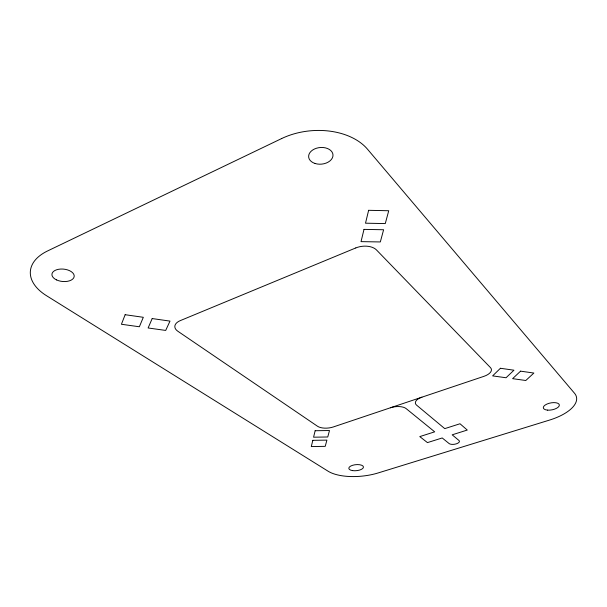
<?xml version="1.0" encoding="UTF-8"?>
<svg xmlns="http://www.w3.org/2000/svg" width="607" height="607" viewBox="0 0 607 607"><rect width="100%" height="100%" fill="white"/><g stroke="black" fill="none" stroke-linecap="round" stroke-linejoin="round"><path stroke-width="0.91" d="M421.933 397.175A11.852 5.448 -7.8 0 0 416.569 405.119L444.756 428.625L460.007 423.762L467.269 430.059L452.177 434.817L458.953 440.47A5.463 2.299 -8.1 0 1 456.259 443.854A5.463 2.299 -8.1 0 1 449.097 443.542L442.222 437.958L427.457 442.609L419.778 436.592L434.695 431.835L406.129 408.594A11.67 5.311 -6.8 0 0 390.392 407.775M312.817 440.333L311.3 446.57L325.231 446.342L326.907 440.121L312.817 440.333M315.147 430.727L313.576 437.199L327.75 436.987L329.495 430.53L315.147 430.727M364.003 229.385L361.028 241.632L380.323 241.95L383.609 229.75L364.003 229.385M368.631 210.31L365.505 223.194L385.278 223.581L388.738 210.743L368.631 210.31M125.148 314.707L121.423 324.267L139.36 326.763L143.313 317.302L125.148 314.707M152.182 318.561L148.116 327.977L165.703 330.428L169.99 321.103L152.182 318.561M500.418 368.274L492.634 375.885L506.041 377.751L513.954 370.202L500.418 368.274M520.571 371.15L512.604 378.662L525.791 380.498L533.872 373.047L520.571 371.15M281.701 138.533L47.581 250.949A55.965 31.321 4.7 0 0 46.519 295.708L328.114 471.222A37.725 15.736 -5.7 0 0 378.207 472.929L549.494 420.09A41.39 18.058 -10.5 0 0 574.518 393.253L367.447 149.14A60.541 40.517 -4.8 0 0 281.701 138.533M355.77 247.944L180.271 320.625A14.136 7.55 0.1 0 0 177.843 331.247L317.514 426.251A11.563 5.228 -4.9 0 0 333.228 426.987L483.938 376.34A12.474 5.941 -9.6 0 0 490.502 367.645L376.469 249.932A15.175 9.006 -6.8 0 0 355.77 247.944M352.515 470.607A7.36 3.027 -5.5 0 0 363.472 467.064A7.36 3.027 -5.5 0 0 352.432 465.349A7.36 3.027 -5.5 0 0 352.515 470.607M547.658 410.135A8.164 3.528 -10.8 0 0 559.351 404.96A8.164 3.528 -10.8 0 0 546.945 404.065A8.164 3.528 -10.8 0 0 547.658 410.135M56.497 279.895A11.192 6.214 5.6 0 0 74.153 276.709A11.192 6.214 5.6 0 0 58.538 269.296A11.192 6.214 5.6 0 0 56.497 279.895M315.071 163.488A12.216 8.339 -5.3 0 0 332.993 154.952A12.216 8.339 -5.3 0 0 314.38 149.049A12.216 8.339 -5.3 0 0 315.071 163.488"/></g></svg>
